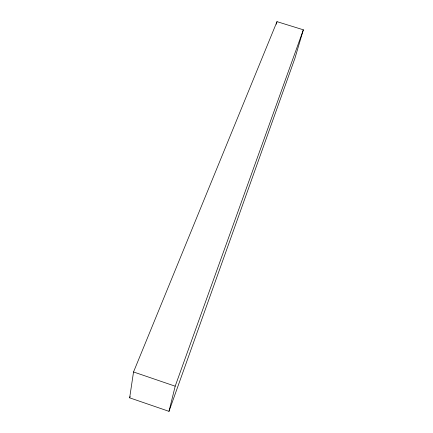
<?xml version="1.0" encoding="UTF-8"?>
<svg xmlns="http://www.w3.org/2000/svg" width="433" height="433" viewBox="0 0 433 433"><rect width="100%" height="100%" fill="white"/><g stroke="black" fill="none" stroke-linecap="round" stroke-linejoin="round"><path stroke-width="0.65" d="M129.651 397.824L133.537 371.963L276.996 21.65L303.349 29.807L294.857 58.477L168.984 411.35L129.651 397.824L130.154 396.574M168.984 411.35L175.186 386.193L303.349 29.807M276.324 24.221L276.996 21.65M133.537 371.963L175.186 386.193"/></g></svg>
